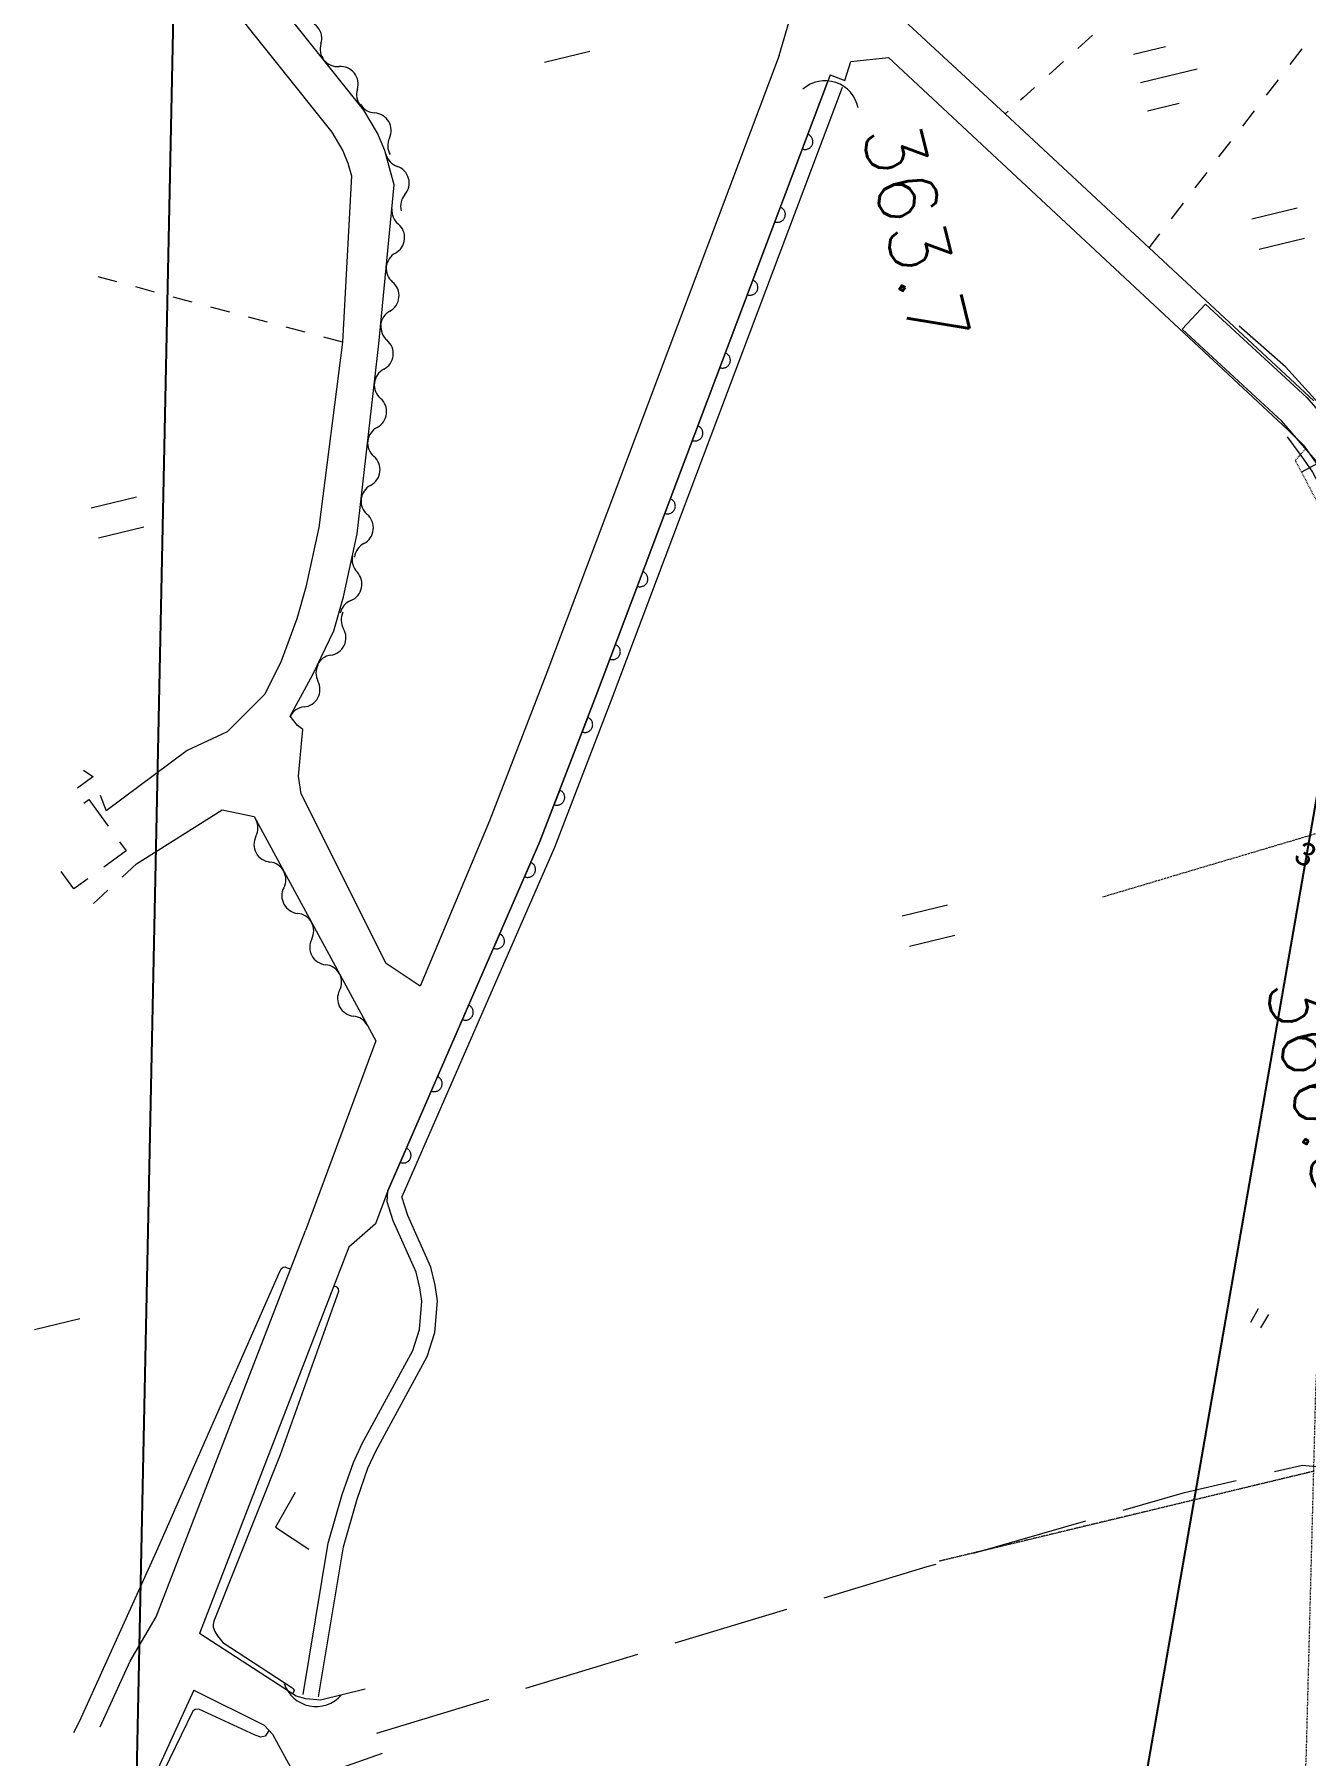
# Model space of a CAD drawing. Header units: millimetres. Extents: x 432273 to 1139245, y 170116 to 705940.
# Drawn here: x 441069 to 522659, y 314438 to 424908 of the extents above; entities that cross this region are included whole.
import ezdxf

# ---------------------------------------------------------------- set-up
doc = ezdxf.new("R2010")
doc.units = ezdxf.units.MM
doc.header["$LTSCALE"] = 100
for name, pattern in [('561019', [1, 0.5, -0.5]), ('56301', [0.5, 0.25, -0.25]), ('56302', [2, 1.5, -0.5])]:
    doc.linetypes.add(name, pattern=pattern)
doc.layers.get('Defpoints').update_dxf_attribs({"color": 153})
doc.layers.add('D-BGD', color=7, linetype='Continuous', lineweight=13)
doc.layers.add('●予備設計_LP横断', color=7, linetype='Continuous', lineweight=13)
doc.styles.add('BIGFONT', font='txt', dxfattribs={"height": 0.2, "bigfont": 'BIGFONT'})
doc.styles.add('Style-WORKING', font='WORKING.shx')

# ---------------------------------------------------------------- blocks, each defined once
blk = doc.blocks.new('M6311')
at = {"layer": '●予備設計_LP横断', "linetype": 'Continuous', "lineweight": 9}
for p, q in [((-0.75, -1), (-0.75, 0)), ((0, -1), (0, 0))]:
    blk.add_line(p, q, dxfattribs=at)
blk = doc.blocks.new('21311212131313131')
at = {"layer": 'D-BGD', "linetype": '56302'}
blk.add_line((2663856.0763, -1465873.3475), (2668679.8981, -1480966.7264), dxfattribs=at)
at = {"layer": 'D-BGD', "linetype": '56301'}
blk.add_line((2705239.8188, -1466645.3151), (2711520.2934, -1490583.6507), dxfattribs=at)
at = {"layer": 'D-BGD', "linetype": 'Continuous'}
for p, q in [((2640554.9208, -1467713.0078), (2641138.5172, -1468766.2765)), ((2626899.0961, -1471786.218), (2626130.8138, -1468887.1883)), ((2614996.3, -1470032.1238, 362802.9804), (2613990.5637, -1469291.1599, 362776.9804)), ((2624965.5047, -1472298.6709), (2624197.2224, -1469399.6411)), ((2617008.1693, -1471515.409, 362855.9804), (2616002.4331, -1470774.4451, 362829.9804)), ((2619020.0387, -1472998.6941, 362908.9804), (2618014.3025, -1472257.7302, 362882.9804)), ((2621031.4279, -1474482.8565, 362961.9804), (2620026.1719, -1473741.0154, 362935.9804)), ((2623043.2973, -1475966.1416, 363014.9804), (2622037.1641, -1475223.8204, 362988.9804)), ((2616357.8077, -1479617.3213), (2615396.3793, -1475992.3753)), ((2625055.1667, -1477449.4268, 363067.9804), (2624049.0335, -1476707.1055, 363041.9804)), ((2614545.8149, -1480097.1584), (2614008.2888, -1478067.7582)), ((2618171.1579, -1479137.0873), (2617632.7547, -1477107.2069)), ((2626945.7761, -1478848.0891, 363729.9803), (2626043.4429, -1478178.5524, 363181.9804)), ((2710959.1853, -1488370.3351, 363493.9804), (2708732.7609, -1481208.4875, 363501.9804)), ((2613388.7351, -1482770.981, 362805.9804), (2614247.6856, -1483680.1173, 362796.9804)), ((2615105.7589, -1484588.7734, 362786.9804), (2615963.3521, -1485498.3067, 362776.9804)), ((2618379.2341, -1488065.7725, 363548.9804), (2618557.8751, -1488255.9103, 363709.9803)), ((2670152.3322, -1493797.9162), (2669384.0499, -1490898.8865)), ((2672085.9236, -1493285.4634), (2671317.6413, -1490386.4337)), ((2717109.1634, -1507401.1894, 363549.9804), (2714788.9983, -1500268.9673, 363522.9804)), ((2720203.197, -1516909.9417, 363584.9803), (2717882.5518, -1509778.5967, 363557.9803)), ((2615842.2272, -1517890.0303), (2615073.945, -1514991.0006)), ((2723298.1078, -1526419.1741, 363619.9803), (2720977.4626, -1519287.8292, 363593.9803)), ((2689186.1712, -1526464.4578, 363949.9803), (2688488.6685, -1526447.4311, 363969.9803)), ((2678875.8283, -1527409.6133, 364119.9803), (2691131.1303, -1531678.9406, 363919.9803)), ((2692149.0033, -1528861.6487, 363919.9803), (2717136.8626, -1537923.7793, 364109.9803)), ((2634094.438, -1530472.1382, 363729.9803), (2633796.8127, -1531686.3734, 363712.9803)), ((2633499.6676, -1532899.7314, 363695.9803), (2633202.0424, -1534113.9665, 363678.9803)), ((2632903.54, -1535327.7215, 363661.9803), (2632605.9147, -1536541.9567, 363644.9803)), ((2632308.7696, -1537755.3147, 363627.9803), (2632011.1444, -1538969.5498, 363610.9803)), ((2631713.5191, -1540183.785, 363592.9803), (2631415.8939, -1541398.0202, 363575.9803)), ((2631117.8716, -1542610.898, 363558.9803), (2630820.2464, -1543825.1331, 363541.9804)), ((2646976.7923, -1545878.6203), (2646208.51, -1542979.5906)), ((2667845.5994, -1542997.7823, 363799.9803), (2668708.7885, -1543901.2586, 363788.9803)), ((2645043.2009, -1546391.0732), (2644274.9186, -1543492.0434)), ((2630522.6211, -1545039.3683, 363524.9804), (2630224.9959, -1546253.6035, 363507.9804)), ((2663479.7756, -1545431.2698, 363867.9803), (2664485.7672, -1545011.8145, 363849.9803)), ((2669572.3745, -1544806.0924, 363777.9803), (2670435.5635, -1545709.5687, 363766.9803)), ((2661899.7987, -1546530.6176, 363864.9803), (2662299.2103, -1545923.8826, 363889.9803)), ((2697849.4271, -1548932.3634), (2697081.1448, -1546033.3337))]:
    blk.add_line(p, q, dxfattribs=at)
at = {"layer": 'D-BGD', "linetype": 'Continuous', "elevation": 362999.9804, "flags": 128}
for points in [[(2464863.1467, -1433543.215), (2483416.1058, -1438422.559), (2496324.4525, -1441980.0313), (2501934.9426, -1443905.6842), (2508303.1123, -1445638.4788), (2514355.1446, -1447171.9871), (2524397.4351, -1449398.7413), (2543009.3019, -1453801.8766), (2551243.3962, -1455433.21), (2559869.3624, -1456900.5761), (2571291.2349, -1459227.0429), (2580892.3926, -1460741.4688), (2587548.49, -1461652.5928), (2599359.8995, -1463096.7298), (2614495.2225, -1464620.8025), (2625366.8389, -1464682.8926), (2636390.6408, -1464960.5391), (2638883.6472, -1465156.7645), (2639015.217, -1465493.2795), (2638505.6606, -1466053.3976), (2634400.7465, -1469940.7609), (2631855.1686, -1472970.5655)], [(2638889.444, -1469723.5114), (2640306.0131, -1468649.8519), (2641140.4451, -1468054.3957), (2642212.7157, -1467453.4766), (2643861.7857, -1466733.9645), (2646688.4977, -1465972.8344), (2648504.3646, -1465569.2206), (2650123.6015, -1465362.3545), (2657824.9716, -1464955.5161), (2665597.8501, -1465176.0839), (2672626.9008, -1465037.3342), (2686470.8891, -1465377.9461), (2694295.636, -1465707.8514), (2706926.075, -1465876.6177), (2716864.8459, -1465703.9226), (2728501.0599, -1466060.3178), (2743172.968, -1466725.3395), (2754928.9813, -1467025.3331), (2769582.0835, -1466416.8973), (2770441.6989, -1473424.4628), (2784827.0406, -1494352.9743)]]:
    blk.add_lwpolyline(points, dxfattribs=at)
at = {"layer": 'D-BGD', "linetype": 'Continuous', "flags": 128}
for points in [[(2630487.4328, -1475148.2944), (2636340.3317, -1468534.3792), (2639544.9653, -1465664.7195), (2641511.8124, -1464175.2186), (2644041.7285, -1463092.006), (2647900.2162, -1462012.1787), (2650650.0028, -1461610.2303), (2653808.341, -1461149.2087), (2662420.1024, -1459897.7873)], [(2662736.4121, -1462075.1344), (2654124.6507, -1463326.5558), (2651041.9083, -1463776.5196), (2648357.819, -1464168.8317), (2644774.3111, -1465171.1855), (2642625.4913, -1466091.372), (2640945.0902, -1467363.7515), (2637903.4091, -1470087.7695), (2632135.0947, -1476605.4846), (2630487.4328, -1475148.2944)]]:
    blk.add_lwpolyline(points, dxfattribs=at)
at = {"layer": 'D-BGD', "linetype": '561019', "flags": 128}
blk.add_lwpolyline([(2822425.1792, -1462164.3621), (2820928.3109, -1462618.3434), (2818816.0403, -1462965.7183), (2816109.3628, -1463411.787), (2811539.8735, -1464116.066), (2804975.7778, -1464627.9133), (2804533.6635, -1464662.9128), (2797280.3929, -1465871.3963), (2794929.6572, -1466373.2361), (2763607.1317, -1466827.1697), (2746733.2957, -1467366.7717), (2742012.6416, -1467239.2922), (2723664.8048, -1466741.6834), (2699883.0959, -1466617.663), (2677736.0264, -1465921.2757), (2662349.4539, -1465868.2538), (2652684.6067, -1466027.8795), (2648752.3111, -1466313.7362), (2645871.4626, -1466726.0193), (2644164.3831, -1467176.6469), (2642905.5848, -1467787.1775), (2640393.7132, -1469178.9584), (2640035.9195, -1468872.5051), (2639639.5497, -1468532.3933)], dxfattribs=at)
at = {"layer": 'D-BGD', "linetype": 'Continuous', "extrusion": (0.038117, 0.008704, 0.999235), "elevation": 453571.8589}
blk.add_lwpolyline([(-2034555.1843, -2294385.0887), (-2032703.0018, -2294333.9359), (-2031887.1681, -2294589.7)], dxfattribs=at)
at = {"layer": 'D-BGD', "linetype": 'Continuous', "extrusion": (0.001344, -0.000863789, 0.999999), "elevation": 368422.524}
blk.add_lwpolyline([(2707499.929, -1478503.3849), (2706286.9595, -1474602.7929), (2705436.7741, -1471295.2553)], dxfattribs=at)
at = {"layer": 'D-BGD', "linetype": 'Continuous', "extrusion": (0.727113, 0.686506, 0.004115), "elevation": 883789.5643}
blk.add_lwpolyline([(-2877272.9005, 359134.1001), (-2878272.5328, 359126.1), (-2878485.041, 359258.1011)], dxfattribs=at)
at = {"layer": 'D-BGD', "linetype": 'Continuous', "elevation": 363999.9803}
for points in [[(2723259.6064, -1533340.9306), (2723631.1526, -1533578.53), (2723705.7449, -1533858.7726), (2723589.4754, -1534216.9365), (2721990.1205, -1537867.3423), (2722016.885, -1538110.0019), (2722136.3591, -1538266.6095), (2726805.1066, -1540400.6418)], [(2694652.8217, -1529764.9165), (2694708.1394, -1529601.3929), (2694828.8283, -1529485.0564), (2695008.422, -1529469.3689), (2705568.1108, -1533004.2607), (2716328.9731, -1537025.4951), (2716538.0193, -1537060.132), (2716721.5827, -1537058.0181), (2716985.1143, -1536951.4767), (2717269.518, -1536765.1584), (2717685.0467, -1536422.6151), (2720474.8375, -1531930.4481), (2720558.7754, -1531839.5942), (2720672.998, -1531776.7197), (2720744.0033, -1531792.7899), (2720879.5475, -1531878.3922)], [(2723657.0945, -1545859.5442), (2722953.6994, -1545520.081), (2711928.1479, -1540795.3271), (2693806.2873, -1533268.8255), (2693613.3114, -1533163.1832), (2693523.2897, -1533056.9001), (2693505.9378, -1532921.9968), (2693555.6214, -1532789.5901), (2693621.3752, -1532586.1781)]]:
    blk.add_lwpolyline(points, dxfattribs=at)
at = {"layer": 'D-BGD', "linetype": 'Continuous', "extrusion": (-0.373349, -0.118098, 0.920143), "elevation": -501891.8782}
blk.add_lwpolyline([(2246669.3878, 2107671.0597), (2239763.0268, 2107609.7699), (2239169.674, 2107612.3237)], dxfattribs=at)
at = {"layer": 'D-BGD', "linetype": 'Continuous'}
for points, elevation in [([(2620128.6012, -1500899.2208), (2621071.1922, -1501232.8241), (2621084.4262, -1501189.9071), (2621092.7109, -1501147.701), (2621097.884, -1501104.9313), (2621099.9454, -1501061.5983), (2621097.5377, -1501018.0989), (2621092.0184, -1500974.036), (2621081.9468, -1500932.0412), (2621068.2833, -1500890.3602), (2621051.9051, -1500849.4731), (2621030.4945, -1500811.5312), (2621007.2463, -1500774.8635), (2620980.323, -1500740.744), (2620949.7247, -1500709.1728), (2620918.1659, -1500679.356), (2620882.4519, -1500652.9645), (2620845.6942, -1500630.562), (2620807.496, -1500610.7909), (2620766.4999, -1500594.0482), (2620724.4601, -1500581.2945), (2620682.2539, -1500573.0097), (2620639.4843, -1500567.8367), (2620595.2741, -1500565.2951), (2620552.6518, -1500568.1829), (2620508.589, -1500573.7023), (2620465.717, -1500583.2937), (2620424.9131, -1500597.4373), (2620384.026, -1500613.8155), (2620346.0842, -1500635.2261), (2620309.4164, -1500658.4743), (2620275.297, -1500685.3976), (2620242.8486, -1500715.5158), (2620213.9089, -1500747.5547), (2620187.5175, -1500783.2688), (2620165.1149, -1500820.0264), (2620145.3439, -1500858.2246), (2620128.6012, -1500899.2208)], 363617.9803), ([(2624842.0362, -1502566.3601), (2625784.6272, -1502899.9634), (2625797.8612, -1502857.0465), (2625807.0231, -1502815.3205), (2625812.1962, -1502772.5509), (2625813.3804, -1502728.7377), (2625810.9727, -1502685.2382), (2625804.9732, -1502642.0525), (2625796.2589, -1502599.6608), (2625781.7183, -1502557.4995), (2625765.7371, -1502517.9698), (2625743.9295, -1502478.6706), (2625720.6813, -1502442.0028), (2625693.7581, -1502407.8834), (2625664.0368, -1502376.7924), (2625631.6009, -1502346.4953), (2625596.7641, -1502320.5841), (2625560.0064, -1502298.1815), (2625520.931, -1502277.9302), (2625480.8121, -1502261.6678), (2625438.7723, -1502248.914), (2625395.6889, -1502240.1491), (2625352.9193, -1502234.976), (2625309.5863, -1502232.9146), (2625266.0869, -1502235.3223), (2625222.9012, -1502241.3218), (2625180.0292, -1502250.9132), (2625139.2253, -1502265.0569), (2625098.3382, -1502281.4351), (2625059.5192, -1502302.3655), (2625022.8515, -1502325.6137), (2624988.732, -1502352.537), (2624957.1608, -1502383.1353), (2624927.344, -1502414.6941), (2624900.9525, -1502450.4081), (2624878.55, -1502487.1658), (2624858.7789, -1502525.364), (2624842.0362, -1502566.3601)], 363615.9803), ([(2629556.3484, -1504233.9797), (2630498.9394, -1504567.583), (2630512.1734, -1504524.6661), (2630520.4581, -1504482.4599), (2630525.6312, -1504439.6903), (2630527.6926, -1504396.3572), (2630525.2849, -1504352.8578), (2630519.2854, -1504309.6721), (2630509.694, -1504266.8001), (2630496.0305, -1504225.1191), (2630479.1721, -1504185.1091), (2630458.2417, -1504146.2901), (2630434.9935, -1504109.6224), (2630408.0702, -1504075.5029), (2630377.4719, -1504043.9317), (2630345.9131, -1504014.1149), (2630310.1991, -1503987.7235), (2630273.4414, -1503965.3209), (2630235.2432, -1503945.5498), (2630194.2471, -1503928.8072), (2630152.2073, -1503916.0534), (2630110.0011, -1503907.7686), (2630067.2315, -1503902.5956), (2630023.0213, -1503900.054), (2629979.5219, -1503902.4617), (2629936.3362, -1503908.4612), (2629893.4642, -1503918.0526), (2629852.6603, -1503932.1962), (2629811.7732, -1503948.5744), (2629773.8314, -1503969.9851), (2629737.1636, -1503993.2332), (2629703.0442, -1504020.1565), (2629670.5958, -1504050.2747), (2629641.6561, -1504082.3136), (2629615.2647, -1504118.0277), (2629592.8621, -1504154.7853), (2629573.091, -1504192.9835), (2629556.3484, -1504233.9797)], 363612.9803), ([(2634269.7834, -1505901.119), (2635212.3744, -1506234.7223), (2635225.1282, -1506192.6826), (2635233.8931, -1506149.5992), (2635239.9433, -1506107.3098), (2635241.1276, -1506063.4966), (2635238.7199, -1506019.9971), (2635232.7204, -1505976.8114), (2635223.129, -1505933.9395), (2635208.9853, -1505893.1356), (2635192.6071, -1505852.2485), (2635171.6767, -1505813.4295), (2635148.4285, -1505776.7617), (2635121.5052, -1505742.6423), (2635090.9069, -1505711.0711), (2635059.3481, -1505681.2542), (2635024.5113, -1505655.343), (2634987.7536, -1505632.9404), (2634948.6782, -1505612.6892), (2634908.5592, -1505596.4267), (2634865.6423, -1505583.1927), (2634823.4361, -1505574.908), (2634780.6665, -1505569.7349), (2634737.3335, -1505567.6735), (2634693.8341, -1505570.0812), (2634650.6483, -1505576.0807), (2634607.7764, -1505585.6721), (2634566.0953, -1505599.3356), (2634526.0854, -1505616.194), (2634487.2664, -1505637.1244), (2634450.5987, -1505660.3726), (2634416.4792, -1505687.2959), (2634384.908, -1505717.8942), (2634355.0912, -1505749.453), (2634328.6997, -1505785.167), (2634306.2972, -1505821.9247), (2634286.5261, -1505860.1229), (2634269.7834, -1505901.119)], 363610.9803), ([(2638984.0956, -1507568.7386), (2639926.6866, -1507902.3419), (2639939.4404, -1507860.3021), (2639948.2053, -1507817.2188), (2639953.3784, -1507774.4492), (2639955.4397, -1507731.1162), (2639952.1549, -1507687.1365), (2639946.1554, -1507643.9508), (2639937.4412, -1507601.559), (2639923.2975, -1507560.7551), (2639906.9193, -1507519.868), (2639885.9889, -1507481.049), (2639862.7407, -1507444.3813), (2639835.8174, -1507410.2618), (2639805.2191, -1507378.6907), (2639773.6603, -1507348.8738), (2639737.9463, -1507322.4824), (2639701.1886, -1507300.0798), (2639662.9904, -1507280.3087), (2639621.9943, -1507263.5661), (2639579.9545, -1507250.8123), (2639536.8712, -1507242.0474), (2639494.1015, -1507236.8743), (2639450.7685, -1507234.8129), (2639407.2691, -1507237.2206), (2639364.0834, -1507243.2201), (2639321.2114, -1507252.8115), (2639280.4075, -1507266.9552), (2639239.5204, -1507283.3333), (2639201.5786, -1507304.744), (2639164.0337, -1507327.512), (2639130.7914, -1507354.9154), (2639098.343, -1507385.0336), (2639069.4033, -1507417.0725), (2639043.0119, -1507452.7866), (2639020.6093, -1507489.5442), (2638999.9611, -1507527.2622), (2638984.0956, -1507568.7386)], 363608.9803), ([(2643697.5306, -1509235.8779), (2644640.1216, -1509569.4812), (2644652.8754, -1509527.4415), (2644661.6403, -1509484.3581), (2644667.6905, -1509442.0687), (2644668.8748, -1509398.2555), (2644666.4671, -1509354.7561), (2644660.4676, -1509311.5703), (2644650.8762, -1509268.6984), (2644636.7325, -1509227.8945), (2644620.3543, -1509187.0074), (2644599.4239, -1509148.1884), (2644576.1757, -1509111.5207), (2644549.2524, -1509077.4012), (2644518.6541, -1509045.83), (2644486.6151, -1509016.8903), (2644452.2585, -1508990.1019), (2644415.5008, -1508967.6993), (2644376.4254, -1508947.4481), (2644335.4293, -1508930.7054), (2644293.3895, -1508917.9517), (2644251.1833, -1508909.6669), (2644208.4137, -1508904.4938), (2644164.2035, -1508901.9523), (2644121.5813, -1508904.8401), (2644077.5184, -1508910.3595), (2644035.5236, -1508920.4311), (2643993.8425, -1508934.0945), (2643952.9554, -1508950.4727), (2643915.0136, -1508971.8833), (2643878.3459, -1508995.1315), (2643844.2264, -1509022.0548), (2643812.6552, -1509052.6531), (2643782.8384, -1509084.2119), (2643756.4469, -1509119.9259), (2643734.0444, -1509156.6836), (2643714.2733, -1509194.8818), (2643697.5306, -1509235.8779)], 363605.9803), ([(2648410.9656, -1510903.0173), (2649354.4338, -1511237.1008), (2649366.3104, -1511194.5809), (2649375.9525, -1511151.9777), (2649381.1256, -1511109.2081), (2649383.1869, -1511065.8751), (2649379.9021, -1511021.8954), (2649373.9026, -1510978.7097), (2649365.1884, -1510936.3179), (2649351.0447, -1510895.5141), (2649334.6665, -1510854.627), (2649312.8589, -1510815.3277), (2649290.4879, -1510779.1402), (2649262.6875, -1510744.5406), (2649232.9663, -1510713.4496), (2649200.0501, -1510684.0297), (2649165.6935, -1510657.2413), (2649128.9358, -1510634.8387), (2649090.7376, -1510615.0676), (2649049.7415, -1510598.325), (2649007.7017, -1510585.5712), (2648964.6184, -1510576.8063), (2648921.8487, -1510571.6332), (2648878.5157, -1510569.5718), (2648834.5361, -1510572.8566), (2648791.3504, -1510578.8562), (2648748.9586, -1510587.5704), (2648708.1547, -1510601.7141), (2648667.2676, -1510618.0923), (2648628.4486, -1510639.0227), (2648591.7809, -1510662.2709), (2648558.5386, -1510689.6743), (2648526.0902, -1510719.7925), (2648497.1505, -1510751.8315), (2648470.7591, -1510787.5455), (2648447.4794, -1510823.8229), (2648427.7083, -1510862.0212), (2648410.9656, -1510903.0173)], 363603.9803), ([(2653125.2778, -1512570.6369), (2654067.8688, -1512904.2402), (2654080.6226, -1512862.2004), (2654089.3875, -1512819.1171), (2654094.5606, -1512776.3474), (2654096.622, -1512733.0144), (2654094.2143, -1512689.515), (2654088.2148, -1512646.3293), (2654078.6234, -1512603.4573), (2654064.4797, -1512562.6534), (2654048.1015, -1512521.7663), (2654027.1711, -1512482.9473), (2654003.9229, -1512446.2796), (2653976.9996, -1512412.1601), (2653946.4013, -1512380.5889), (2653914.3623, -1512351.6492), (2653878.6483, -1512325.2578), (2653842.3708, -1512301.9781), (2653804.1726, -1512282.207), (2653763.1765, -1512265.4643), (2653721.1367, -1512252.7106), (2653678.9305, -1512244.4258), (2653636.1609, -1512239.2528), (2653591.9507, -1512236.7112), (2653548.8483, -1512240.4762), (2653504.7854, -1512245.9955), (2653462.3936, -1512254.7098), (2653421.5897, -1512268.8534), (2653380.7026, -1512285.2316), (2653342.7608, -1512306.6422), (2653306.0931, -1512329.8904), (2653271.4934, -1512357.6909), (2653239.5252, -1512386.9319), (2653210.5856, -1512418.9708), (2653184.1941, -1512454.6848), (2653161.7915, -1512491.4425), (2653142.0205, -1512529.6407), (2653125.2778, -1512570.6369)], 363600.9803), ([(2657836.1454, -1514246.6311), (2658776.7324, -1514585.9775), (2658789.4862, -1514543.9378), (2658798.2511, -1514500.8544), (2658804.3014, -1514458.565), (2658806.3627, -1514415.232), (2658803.9551, -1514371.7325), (2658798.4358, -1514327.6697), (2658788.8444, -1514284.7977), (2658774.7007, -1514243.9938), (2658759.1997, -1514203.5869), (2658738.2692, -1514164.7679), (2658715.0211, -1514128.1002), (2658688.0978, -1514093.9807), (2658657.9796, -1514061.5324), (2658625.9407, -1514032.5927), (2658591.584, -1514005.8043), (2658554.8263, -1513983.4017), (2658516.2312, -1513962.2733), (2658475.235, -1513945.5306), (2658433.1953, -1513932.7768), (2658390.9891, -1513924.4921), (2658348.6996, -1513918.4419), (2658304.4895, -1513915.9003), (2658260.99, -1513918.308), (2658217.8043, -1513924.3075), (2658175.4125, -1513933.0217), (2658133.7315, -1513946.6852), (2658092.8444, -1513963.0634), (2658054.9025, -1513984.474), (2658017.3576, -1514007.242), (2657983.2382, -1514034.1653), (2657950.7898, -1514064.2834), (2657921.8501, -1514096.3224), (2657895.0617, -1514130.6791), (2657872.6592, -1514167.4367), (2657852.4079, -1514206.5121), (2657836.1454, -1514246.6311)], 363628.9803), ([(2662538.6834, -1515942.0061), (2663479.2703, -1516281.3526), (2663492.0241, -1516239.3128), (2663501.6662, -1516196.7097), (2663507.7164, -1516154.4202), (2663509.3809, -1516109.7299), (2663506.493, -1516067.1076), (2663500.9737, -1516023.0447), (2663492.2594, -1515980.6529), (2663478.1158, -1515939.8491), (2663461.7376, -1515898.962), (2663440.8071, -1515860.1429), (2663418.4361, -1515823.9554), (2663390.6357, -1515789.3558), (2663361.3947, -1515757.3876), (2663329.8359, -1515727.5707), (2663294.1219, -1515701.1793), (2663257.8444, -1515677.8996), (2663219.6462, -1515658.1285), (2663178.6501, -1515641.3859), (2663136.6103, -1515628.6321), (2663094.0072, -1515618.99), (2663051.2376, -1515613.8169), (2663007.9045, -1515611.7555), (2662964.4051, -1515614.1632), (2662920.3422, -1515619.6825), (2662877.9504, -1515628.3968), (2662837.1466, -1515642.5404), (2662796.2595, -1515658.9186), (2662757.4404, -1515679.849), (2662720.7727, -1515703.0972), (2662686.6533, -1515730.0205), (2662654.6851, -1515759.2615), (2662624.8682, -1515790.8202), (2662598.4768, -1515826.5343), (2662576.0742, -1515863.2919), (2662555.426, -1515901.01), (2662538.6834, -1515942.0061)], 363697.9803), ([(2667219.2606, -1517698.3215), (2668143.5852, -1518077.787), (2668158.9704, -1518037.1878), (2668169.4897, -1517995.0648), (2668176.8973, -1517952.3784), (2668181.1932, -1517909.1286), (2668180.1429, -1517865.2322), (2668176.8581, -1517821.2526), (2668169.5012, -1517778.4638), (2668158.0722, -1517736.866), (2668143.0514, -1517695.5819), (2668123.9585, -1517655.4888), (2668102.5479, -1517617.5469), (2668076.982, -1517583.0305), (2668048.7013, -1517549.308), (2668018.4999, -1517519.0942), (2667984.2265, -1517490.0712), (2667949.3064, -1517466.3945), (2667911.1914, -1517444.3889), (2667871.1556, -1517425.892), (2667830.5564, -1517410.5067), (2667788.4335, -1517399.9874), (2667745.7471, -1517392.5798), (2667702.4973, -1517388.2839), (2667658.6009, -1517389.3342), (2667614.6212, -1517392.6191), (2667571.8325, -1517399.976), (2667530.2346, -1517411.4049), (2667488.9506, -1517426.4257), (2667448.8574, -1517445.5186), (2667410.9156, -1517466.9292), (2667376.3991, -1517492.4952), (2667342.6766, -1517520.7758), (2667311.1055, -1517551.3742), (2667283.4399, -1517585.2507), (2667259.7632, -1517620.1707), (2667237.7576, -1517658.2857), (2667219.2606, -1517698.3215)], 363757.9803), ([(2671842.9514, -1519600.2011), (2672768.1531, -1519980.1467), (2672782.6612, -1519939.0674), (2672793.1805, -1519896.9444), (2672801.4652, -1519854.7382), (2672804.884, -1519811.0082), (2672804.7108, -1519767.592), (2672800.5488, -1519723.1321), (2672794.0691, -1519680.8236), (2672781.763, -1519638.7456), (2672766.7422, -1519597.4615), (2672747.1691, -1519558.2455), (2672726.6356, -1519520.7838), (2672700.6727, -1519484.91), (2672672.3921, -1519451.1876), (2672642.1907, -1519420.9737), (2672608.7944, -1519392.431), (2672572.9972, -1519368.2741), (2672534.8822, -1519346.2685), (2672495.7236, -1519328.2517), (2672453.767, -1519313.2634), (2672412.1242, -1519301.867), (2672369.4379, -1519294.4594), (2672326.1881, -1519290.1635), (2672282.2916, -1519291.2138), (2672238.312, -1519294.4986), (2672195.5232, -1519301.8555), (2672153.9254, -1519313.2845), (2672112.6413, -1519328.3053), (2672073.4254, -1519347.8784), (2672035.4835, -1519369.289), (2672000.0899, -1519394.3747), (2671966.3674, -1519422.6554), (2671935.6734, -1519453.7339), (2671907.1307, -1519487.1302), (2671882.9738, -1519522.9275), (2671861.4483, -1519560.1653), (2671842.9514, -1519600.2011)], 363804.9803), ([(2676466.6422, -1521502.0806), (2677391.3637, -1521882.9035), (2677406.352, -1521840.9469), (2677416.8712, -1521798.824), (2677425.156, -1521756.6178), (2677428.5747, -1521712.8878), (2677428.4016, -1521669.4715), (2677424.6366, -1521626.369), (2677417.7599, -1521582.7031), (2677405.4538, -1521540.6251), (2677391.3101, -1521499.8212), (2677371.737, -1521460.6053), (2677350.3264, -1521422.6634), (2677325.2407, -1521387.2698), (2677296.96, -1521353.5473), (2677265.8815, -1521322.8533), (2677232.4852, -1521294.3106), (2677196.6879, -1521270.1537), (2677159.4501, -1521248.6282), (2677119.4143, -1521230.1313), (2677077.4578, -1521215.143), (2677035.815, -1521203.7466), (2676993.1286, -1521196.339), (2676949.3986, -1521192.9202), (2676905.9824, -1521193.0934), (2676862.8799, -1521196.8584), (2676819.214, -1521203.7351), (2676778.0132, -1521216.5214), (2676736.3321, -1521230.1849), (2676697.1161, -1521249.7579), (2676659.1743, -1521271.1686), (2676623.7807, -1521296.2543), (2676590.0582, -1521324.5349), (2676559.3642, -1521355.6135), (2676531.6986, -1521389.49), (2676506.6645, -1521424.807), (2676485.1391, -1521462.0449), (2676466.6422, -1521502.0806)], 363851.9803), ([(2681090.3329, -1523403.9602), (2682015.0545, -1523784.783), (2682030.0428, -1523742.8265), (2682041.4392, -1523701.1837), (2682048.8468, -1523658.4973), (2682052.2655, -1523614.7673), (2682052.0924, -1523571.3511), (2682048.3274, -1523528.2486), (2682041.4507, -1523484.5827), (2682028.6644, -1523443.3819), (2682015.0009, -1523401.7008), (2681995.4278, -1523362.4848), (2681974.0172, -1523324.543), (2681948.9315, -1523289.1494), (2681920.6508, -1523255.4269), (2681889.5723, -1523224.7329), (2681855.6958, -1523197.0673), (2681820.3787, -1523172.0332), (2681783.1409, -1523150.5078), (2681743.1051, -1523132.0109), (2681701.1486, -1523117.0226), (2681659.5058, -1523105.6261), (2681617.6966, -1523098.6987), (2681573.0894, -1523094.7998), (2681529.6732, -1523094.973), (2681486.5707, -1523098.738), (2681443.782, -1523106.0948), (2681401.7039, -1523118.401), (2681360.0229, -1523132.0644), (2681320.8069, -1523151.6375), (2681282.865, -1523173.0481), (2681247.4715, -1523198.1339), (2681214.6261, -1523226.8947), (2681183.055, -1523257.4931), (2681155.3894, -1523291.3695), (2681131.2325, -1523327.1668), (2681108.8299, -1523363.9244), (2681090.3329, -1523403.9602)], 363898.9803), ([(2685714.0237, -1525305.8398), (2686638.7452, -1525686.6626), (2686653.7335, -1525644.7061), (2686665.13, -1525603.0633), (2686672.5375, -1525560.3769), (2686676.8335, -1525517.1271), (2686675.7831, -1525473.2307), (2686672.0181, -1525430.1282), (2686665.1414, -1525386.4623), (2686653.2323, -1525345.7416), (2686638.6917, -1525303.5804), (2686619.1186, -1525264.3644), (2686597.708, -1525226.4225), (2686572.6222, -1525191.0289), (2686544.3416, -1525157.3065), (2686513.263, -1525126.6124), (2686479.3866, -1525098.9469), (2686444.9467, -1525074.393), (2686406.8317, -1525052.3874), (2686366.7959, -1525033.8904), (2686325.7165, -1525019.3823), (2686283.5935, -1525008.8631), (2686241.3874, -1525000.5783), (2686197.6574, -1524997.1596), (2686154.2411, -1524997.3327), (2686110.2615, -1525000.6175), (2686067.4727, -1525007.9744), (2686025.3947, -1525020.2805), (2685983.7137, -1525033.944), (2685944.4977, -1525053.5171), (2685906.5558, -1525074.9277), (2685871.1622, -1525100.0134), (2685838.3169, -1525128.7743), (2685806.7457, -1525159.3726), (2685779.0802, -1525193.2491), (2685754.9233, -1525229.0464), (2685733.3978, -1525266.2842), (2685714.0237, -1525305.8398)], 363945.9803)]:
    blk.add_lwpolyline(points, close=True, dxfattribs=dict(at, elevation=elevation))
at = {"layer": 'D-BGD', "linetype": 'Continuous', "extrusion": (0.014549, 0.00135, 0.999893), "elevation": 400984.9977}
blk.add_lwpolyline([(2682908.7281, -1526990.1817), (2685038.7148, -1527722.8864), (2686569.403, -1529404.4015)], dxfattribs=at)
at = {"layer": 'D-BGD', "linetype": 'Continuous', "extrusion": (-0.007435, 0.0657, 0.997812), "elevation": 242376.9066}
blk.add_lwpolyline([(-2538015.2531, 1846421.1091), (-2536689.6957, 1846723.5941), (-2535685.7681, 1842791.2885)], dxfattribs=at)
at = {"layer": 'D-BGD', "linetype": 'Continuous'}
for points in [[(2707959.6216, -1531984.3645), (2710220.5901, -1533195.8821), (2711584.0874, -1531023.8132)], [(2666447.1437, -1544125.8192), (2667023.3138, -1543687.6708), (2668097.9336, -1545102.4856)], [(2664022.8019, -1546471.8476), (2663780.9085, -1546153.5999), (2665452.7685, -1544882.2449)], [(2668853.8791, -1546097.7379), (2669527.467, -1546985.2024), (2668426.0979, -1547826.7006)]]:
    blk.add_lwpolyline(points, dxfattribs=at)
at = {"layer": 'D-BGD', "linetype": 'Continuous', "extrusion": (0.002663, -0.006196, 0.999977), "elevation": 380550.1142}
blk.add_lwpolyline([(2662052.8267, -1544571.9542), (2661320.7764, -1543595.4747), (2661347.6096, -1543583.9432)], dxfattribs=at)
at = {"layer": 'D-BGD', "linetype": 'Continuous'}
for points in [[(2616280.4644, -1499538.1923, 363619.9803), (2616615.5083, -1498592.9698, 363619.9803), (2615402.9758, -1498225.5943, 363629.9803), (2615089.8084, -1495819.6796, 363629.9803), (2638424.2289, -1469729.904, 363749.9803), (2639417.0783, -1468665.9728, 363719.9803), (2641837.1979, -1466889.9322, 363939.9803), (2643102.4176, -1466203.1142, 364179.9803), (2644732.9084, -1465682.0581, 364149.9803), (2646881.4995, -1465068.4168, 364379.9803), (2661188.4837, -1462674.4494, 365759.9802), (2663481.3907, -1462151.2123, 365859.9802)], [(2609101.3079, -1497158.5064, 363719.9803), (2610411.8588, -1496576.3072, 363699.9803), (2610888.6646, -1496871.5296, 363699.9803), (2618557.8751, -1488255.9103, 363709.9803), (2626945.7761, -1478848.0891, 363729.9803), (2636552.8577, -1468067.0242, 363749.9803)], [(2617083.7337, -1498758.0908, 363619.9803), (2656691.3908, -1512768.341, 363599.9803), (2666220.8956, -1516206.6875, 363739.9803), (2688858.7989, -1525521.4163, 363969.9803)], [(2616280.4644, -1499538.1923, 363619.9803), (2616748.6899, -1499703.3133, 363619.9803), (2656356.3469, -1513713.5635, 363599.9803), (2665868.3085, -1517142.3061, 363739.9803), (2688488.6685, -1526447.4311, 363969.9803)], [(2688488.6685, -1526447.4311, 363969.9803), (2665868.3085, -1517142.3061, 363739.9803), (2656356.3469, -1513713.5635, 363599.9803), (2616748.6899, -1499703.3133, 363619.9803)], [(2688488.6685, -1526447.4311, 363969.9803), (2665868.3085, -1517142.3061, 363739.9803), (2656356.3469, -1513713.5635, 363599.9803), (2616748.6899, -1499703.3133, 363619.9803)], [(2615115.0137, -1502833.3134, 363619.9803), (2612908.4074, -1502240.9555, 363679.9803), (2612021.0662, -1502154.2053, 363699.9803), (2611037.0458, -1502139.9335, 363709.9803), (2609707.8611, -1502381.3208, 363729.9803), (2608870.9114, -1502743.971, 363749.9803), (2608241.5348, -1503060.649, 363759.9803), (2606281.7012, -1504974.6635, 363559.9803)], [(2615115.0137, -1502833.3134, 363619.9803), (2655173.3529, -1516999.0808, 363599.9803), (2664600.7357, -1520415.723, 363739.9803), (2675300.6462, -1524631.5977, 363889.9803), (2673902.1972, -1526852.9351, 363919.9803), (2663120.1376, -1532533.2232, 364099.9803), (2661994.5562, -1532715.0649, 363849.9803), (2659003.6299, -1532514.1686, 363899.9803), (2658735.7459, -1532857.7355, 363899.9803), (2658154.0058, -1533337.2961, 363909.9803)], [(2721053.6888, -1530206.6642, 363879.9803), (2711376.6158, -1528808.0048, 363899.9803), (2708301.2351, -1527990.8559, 363939.9803), (2706307.0037, -1527343.7542, 363969.9803), (2705152.9264, -1526848.7739, 363979.9803), (2699063.5569, -1523686.2317, 363799.9803), (2697514.3735, -1523225.7639, 363819.9803), (2695469.0523, -1523109.3126, 363849.9803), (2694469.6026, -1523269.0004, 363859.9803), (2693330.2563, -1523580.1112, 363879.9803), (2690037.3927, -1525117.7872, 363939.9803), (2688858.7989, -1525521.4163, 363969.9803)], [(2720909.3156, -1531199.265, 363879.9803), (2711178.7806, -1529794.1392, 363899.9803), (2708023.6229, -1528956.1182, 363939.9803), (2705954.4165, -1528279.3728, 363969.9803), (2704730.1662, -1527745.9771, 363979.9803), (2698688.6245, -1524621.0181, 363799.9803), (2697347.655, -1524217.5325, 363819.9803), (2695525.7858, -1524109.4032, 363849.9803), (2694674.8129, -1524247.7693, 363859.9803), (2693671.2022, -1524519.183, 363879.9803), (2690405.4857, -1526048.9196, 363939.9803), (2689186.1712, -1526464.4578, 363949.9803)], [(2658154.0058, -1533337.2961, 363909.9803), (2655440.2422, -1531942.8837, 363699.9803), (2652615.3935, -1530647.2647, 363739.9803), (2650421.5285, -1530073.2822, 363759.9803), (2646374.0365, -1529282.5821, 363819.9803), (2634145.0685, -1528151.3763, 363719.9803), (2623925.9526, -1527368.013, 363869.9803), (2623079.5904, -1527622.9069, 363889.9803), (2621722.2351, -1528019.8784, 363899.9803), (2620634.4951, -1528507.4454, 363909.9803), (2619168.6183, -1529415.0273, 363929.9803), (2610204.2765, -1536877.0284, 363559.9803), (2607486.371, -1538718.0576, 363609.9803), (2602125.8621, -1541785.2211, 363700.6603)], [(2667845.5994, -1542997.7823, 363799.9803), (2664248.1199, -1537574.0717, 363829.9803), (2664651.089, -1535525.9956, 363819.9803), (2678875.8283, -1527409.6133, 364119.9803)], [(2720493.1843, -1527232.1334, 363469.9804), (2721254.9868, -1530088.8546, 364019.9803), (2721184.1154, -1531030.4899, 364019.9803), (2721031.5445, -1531642.3903, 364029.9803), (2717136.8626, -1537923.7793, 364109.9803)], [(2607162.3538, -1541785.2211, 363637.6042), (2608807.951, -1540843.787, 363609.9803), (2611709.6113, -1538875.3443, 363559.9803), (2620632.4002, -1531447.5975, 363929.9803), (2621805.1017, -1530721.532, 363909.9803), (2622587.7571, -1530374.7607, 363899.9803), (2623402.1703, -1530136.5778, 363889.9803), (2634094.438, -1530472.1382, 363729.9803)], [(2634094.438, -1530472.1382, 363729.9803), (2645999.9459, -1531756.8811, 363819.9803), (2649865.5389, -1532505.0049, 363759.9803), (2651899.8501, -1533037.2431, 363739.9803), (2654643.8314, -1533980.782, 363699.9803), (2656785.1336, -1535004.8057, 363669.9803), (2659234.8586, -1537360.5106, 363909.9803), (2660500.7384, -1539900.3625, 363899.9803), (2664485.7672, -1545011.8145, 363849.9803)], [(2720786.8762, -1538211.8753, 364319.9803), (2722930.321, -1533650.884, 364269.9803), (2723504.9539, -1533121.8311, 364259.9803), (2727643.4719, -1530747.454, 363929.9803)], [(2723263.0023, -1544184.5543, 364369.9803), (2718999.223, -1542352.0195, 364319.9803), (2716118.9896, -1540741.0711, 364109.9803), (2691131.1303, -1531678.9406, 363919.9803)], [(2720786.8762, -1538211.8753, 364319.9803), (2728150.7536, -1541399.508, 364399.9803), (2728955.8722, -1541785.2211, 364406.3198)]]:
    blk.add_polyline3d(points, dxfattribs=at)
for centre, radius, start, end in [((2618831.1389, -1499819.1002), 2165.0475, 102.375202994, 222.37665855), ((2623809.7473, -1527542.5171, 363875.0094), 1129.8439, 50.182451266, 162.421667933), ((2625256.2936, -1525808.9595, 363875.0094), 1127.9689, 230.131698497, 286.302059608), ((2627315.0087, -1527762.1247, 363819.203), 1129.8439, 29.54395297, 141.783169637), ((2620459.8961, -1528769.6997, 363913.5018), 1129.8439, 65.59705674, 177.836273407), ((2621393.6239, -1526714.0075, 363913.5018), 1127.9689, 245.546303972, 301.716665083), ((2621657.0618, -1526861.589, 363875.0094), 1127.9689, 286.302059608, 342.47242072), ((2625540.4833, -1526366.1384, 363819.203), 1127.9689, 265.66356128, 321.833922392), ((2629279.7478, -1526649.6868, 363819.203), 1127.9689, 209.49320017, 265.66356128), ((2629279.3553, -1526649.657, 363764.8699), 1127.9689, 265.66356128, 321.833922392), ((2631053.8806, -1528045.6433, 363764.8699), 1129.8439, 29.54395297, 141.783169637), ((2633018.6198, -1526933.2054, 363764.8699), 1127.9689, 209.49320017, 265.66356128), ((2633030.4958, -1526913.6139, 363725.2738), 1127.9689, 264.702287411, 320.872648522), ((2634781.3515, -1528339.1743, 363725.2738), 1129.8439, 28.582679066, 140.821895732), ((2638515.2096, -1528685.4035, 363755.7292), 1129.8439, 28.582679066, 140.821895732), ((2618203.6557, -1528685.4541, 363913.5018), 1127.9689, 301.716665083, 357.887026194), ((2636764.477, -1527259.8545, 363725.2738), 1127.9689, 208.5319263, 264.702287411), ((2636764.3539, -1527259.8431, 363755.7292), 1127.9689, 264.702287411, 320.872648522), ((2640498.3351, -1527606.0837, 363755.7292), 1127.9689, 208.5319263, 264.702287411), ((2640498.212, -1527606.0723, 363786.1846), 1127.9689, 264.702287411, 320.872648522), ((2642249.0677, -1529031.6327, 363786.1846), 1129.8439, 28.582679066, 140.821895732), ((2644232.1932, -1527952.3129, 363786.1846), 1127.9689, 208.5319263, 264.702287411), ((2644232.07, -1527952.3015, 363816.64), 1127.9689, 264.702287411, 320.872648522), ((2645982.9258, -1529377.8619, 363816.64), 1129.8439, 28.582679066, 140.821895732), ((2647966.0513, -1528298.5421, 363816.64), 1127.9689, 208.5319263, 264.702287411), ((2676188.4664, -1528793.9458, 363844.362), 1129.8439, 243.549381949, 355.788598615), ((2678440.2558, -1528958.7555, 363844.362), 1127.9689, 119.668990301, 175.839351412), ((2719503.4087, -1530403.4105), 2165.0475, 289.971915245, 49.9733708), ((2617529.0514, -1530948.191, 363857.7269), 1129.8439, 73.62706224, 185.866278906), ((2618166.461, -1528782.2208, 363857.7269), 1127.9689, 253.576309444, 309.746670555), ((2648006.4051, -1528449.2053, 363771.8156), 1127.9689, 259.083472733, 315.253833844), ((2649609.2723, -1530039.342, 363771.8156), 1129.8439, 22.963864381, 135.203081048), ((2651688.5454, -1529159.3753, 363771.8156), 1127.9689, 202.913111622, 259.083472733), ((2653068.0271, -1530993.7508, 363732.3896), 1129.8439, 9.164971813, 121.40418848), ((2675181.8883, -1530814.959, 363837.3958), 1127.9689, 119.668990301, 175.839351412), ((2675181.8827, -1530814.9622, 363844.362), 1127.9689, 63.498629189, 119.668990301), ((2615283.165, -1531179.9493, 363857.7269), 1127.9689, 309.746670555, 5.917031667), ((2651890.6914, -1529067.1998, 363732.3896), 1127.9689, 245.28458018, 301.454941291), ((2655297.175, -1530635.1181, 363732.3896), 1127.9689, 189.114219069, 245.28458018), ((2672930.0989, -1530650.1493, 363837.3958), 1129.8439, 243.549381949, 355.788598615), ((2615284.6114, -1531178.7465, 363738.9594), 1127.9689, 253.576309444, 309.746670555), ((2655332.0463, -1530618.7325, 363781.231), 1127.9689, 242.804555215, 298.974916327), ((2656424.9153, -1532594.4236, 363781.231), 1129.8439, 6.684946866, 118.924163533), ((2671923.5209, -1532671.1625, 363830.4296), 1127.9689, 119.668990301, 175.839351412), ((2671923.5152, -1532671.1657, 363837.3958), 1127.9689, 63.498629189, 119.668990301), ((2614647.2018, -1533344.7167, 363738.9594), 1129.8439, 73.62706224, 185.866278906), ((2658667.4938, -1532332.5845, 363781.231), 1127.9689, 186.634194104, 242.804555215), ((2669671.7314, -1532506.3527, 363830.4296), 1129.8439, 243.549381949, 355.788598615), ((2668665.1534, -1534527.3659, 363823.4634), 1127.9689, 119.668990301, 175.839351412), ((2668665.1478, -1534527.3691, 363830.4296), 1127.9689, 63.498629189, 119.668990301), ((2665406.7803, -1536383.5726, 363823.4634), 1127.9689, 63.498629189, 119.668990301), ((2666413.3639, -1534362.5562, 363823.4634), 1129.8439, 243.549381949, 355.788598615)]:
    blk.add_arc(centre, radius, start, end, dxfattribs=at)
at = {"layer": 'Defpoints'}
blk.add_lwpolyline([(2358657.0594, -1541785.2211), (2831012.6992, -1541785.2211), (2831012.6992, -987785.2211), (2358657.0594, -987785.2211)], close=True, dxfattribs=at)
at = {"layer": 'Defpoints', "linetype": 'Continuous', "flags": 128}
blk.add_lwpolyline([(2831012.6992, -1480293.6013), (2759978.2476, -1482337.8919), (2358657.0594, -1420929.323)], dxfattribs=at)
at = {"layer": 'D-BGD', "linetype": 'Continuous', "lineweight": 9, "xscale": 1000, "yscale": 1000, "zscale": 1000, "rotation": 61.30205960440028}
blk.add_blockref('M6311', (2695234.5681, -1469744.5763), dxfattribs=at)
at = {"layer": 'D-BGD', "linetype": 'Continuous', "style": 'BIGFONT'}
blk.add_text('366.3', height=3749.9998, rotation=14.862356431, dxfattribs=at).set_placement((2674047.0694, -1470439.9231))
at = {"layer": 'D-BGD', "linetype": 'Continuous', "style": 'BIGFONT', "oblique": 360}
blk.add_text('363.7', height=3749.9998, rotation=14.862356431, dxfattribs=at).set_placement((2619820.889, -1497481.6583))
at = {"layer": 'D-BGD', "linetype": 'Continuous', "insert": (2666056.0054, -1468856.3853), "char_height": 1499.999919, "attachment_point": 7, "rotation": 61.302059604, "line_spacing_factor": 0.722892, "style": 'Style-WORKING'}
blk.add_mtext('\\T1.287;365.6', dxfattribs=at)

msp = doc.modelspace()

# ---------------------------------------------------------------- block references
at = {"layer": 'D-BGD', "linetype": '56301', "rotation": 268.807065034117}
msp.add_blockref('21311212131313131', (2045832.1, 3006806.9, 354000), dxfattribs=at)

doc.saveas('drawing.dxf')
